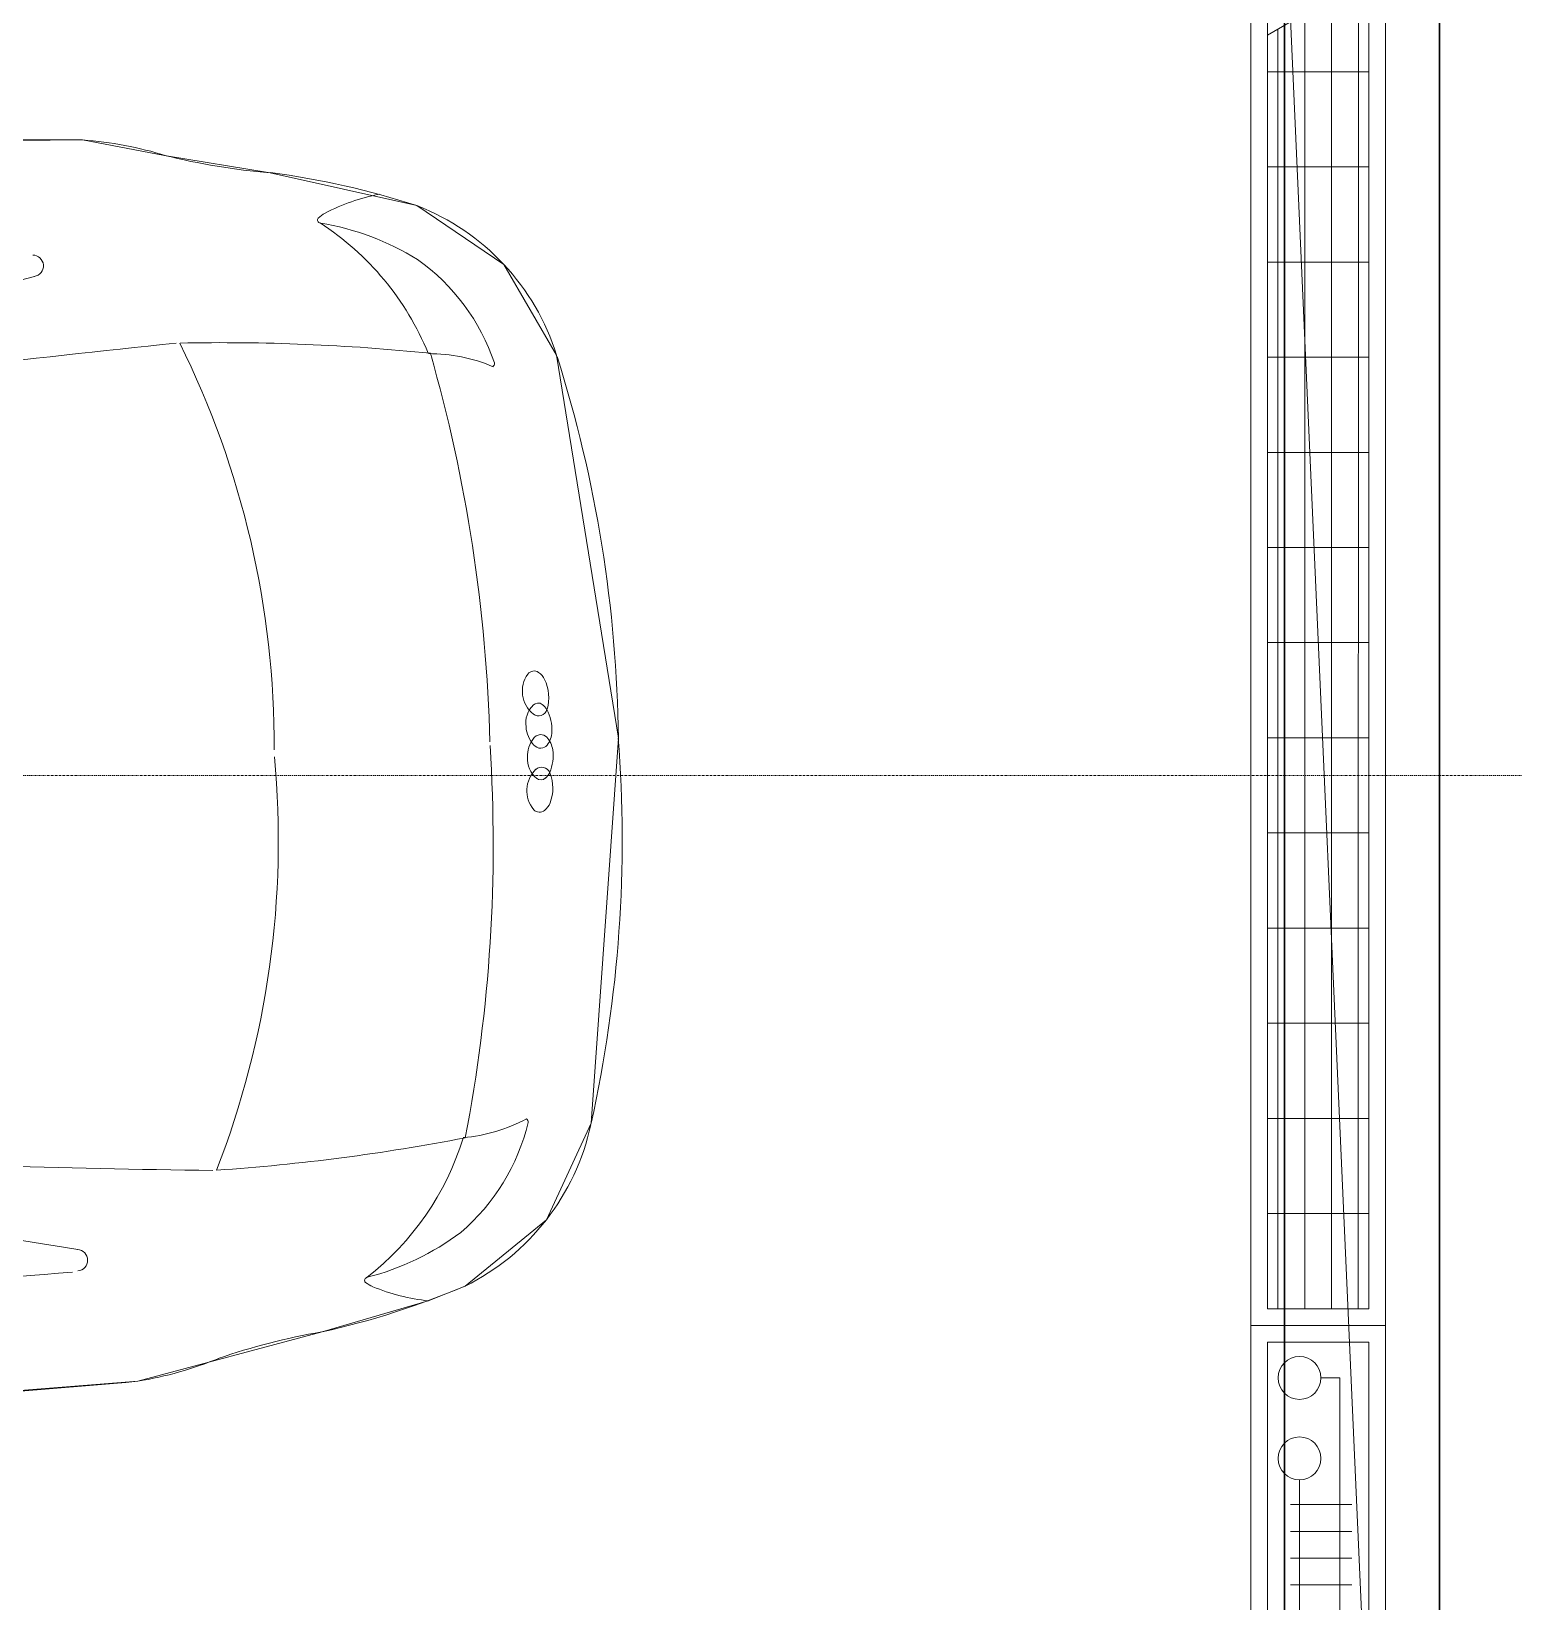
# Model space of a CAD drawing. Extents: x -1439 to 23780, y -1362 to 4476.
# Drawn here: x 10486.6 to 10706.5, y 1549 to 1782 of the extents above; entities that cross this region are included whole.
import ezdxf

# ---------------------------------------------------------------- set-up
doc = ezdxf.new("R2010")
doc.units = 0
doc.header["$MEASUREMENT"] = 0
for name, pattern in [('Audi$0$DASHDOT2', [0.5, 0.25, -0.125, 0, -0.125]), ('Audi$0$DOT2', [0.125, 0, -0.125]), ('Audi$0$HIDDEN', [0.375, 0.25, -0.125])]:
    doc.linetypes.add(name, pattern=pattern)
doc.layers.get('0').update_dxf_attribs({"color": 9, "lineweight": 9})
for name, color, linetype, lineweight in [('Audi$0$04', 8, 'Continuous', 9), ('Audi$0$06D', 8, 'Continuous', 9), ('Audi$0$20', 8, 'Audi$0$DOT2', 9), ('Audi$0$21', 8, 'Continuous', 9), ('Audi$0$24', 8, 'Audi$0$DASHDOT2', 9), ('Audi$0$32', 8, 'Continuous', 9), ('E-KABLO', 7, 'Continuous', 30)]:
    doc.layers.add(name, color=color, linetype=linetype, lineweight=lineweight)

# ---------------------------------------------------------------- blocks, each defined once
blk = doc.blocks.new('Audi$0$p-konvektor_audi')
for p, q in [((250, 89.48), (0, 89.47)), ((250, 89.47), (0, 89.48)), ((0, 89.48), (0, 69.47)), ((250, 69.47), (250, 89.47)), ((16.61, 71.95), (16.6, 86.99)), ((30.73, 71.95), (30.72, 86.99)), ((44.85, 71.95), (44.84, 86.99)), ((58.96, 71.95), (58.96, 86.99)), ((73.08, 71.95), (73.08, 86.99)), ((87.2, 71.95), (87.2, 86.99)), ((101.32, 71.95), (101.32, 86.99)), ((115.44, 71.95), (115.44, 86.99)), ((129.56, 71.95), (129.56, 86.99)), ((143.68, 71.95), (143.68, 86.98)), ((157.8, 71.95), (157.8, 86.98)), ((171.92, 71.94), (171.92, 86.98)), ((186.04, 71.94), (186.04, 86.98)), ((191.48, 71.95), (200.19, 86.99)), ((199.29, 85.44), (2.49, 85.42)), ((211.5, 84.5), (211.5, 75.36)), ((215.48, 84.5), (215.48, 75.36)), ((219.45, 84.5), (219.45, 75.36)), ((223.43, 84.5), (223.43, 75.36)), ((242.21, 82.69), (197.7, 82.69)), ((242.21, 79.91), (242.21, 82.69)), ((196.99, 81.46), (2.49, 81.45)), ((194.68, 77.48), (2.49, 77.47)), ((227.1, 76.72), (194.25, 76.73)), ((192.38, 73.51), (2.49, 73.49)), ((0, 69.47), (250, 69.47))]:
    blk.add_line(p, q)
for points in [[(250, 89.47), (0, 89.47), (0, 69.47), (250, 69.47)], [(247.51, 86.99), (247.51, 71.95), (2.49, 71.95), (2.49, 86.99)]]:
    blk.add_lwpolyline(points, close=True)
for centre in [(230.28, 76.72), (242.21, 76.72)]:
    blk.add_circle(centre, 3.18)
blk = doc.blocks.new('Audi$0$Group-321-1')
at = {"lineweight": 0}
blk.add_lwpolyline([(384784.6671, 69370.4777), (384784.7897, 69370.7386), (384784.8195, 69370.8587), (384784.8615, 69371.012), (384784.9078, 69371.2302), (384784.8821, 69371.3838), (384784.7923, 69371.511), (384784.3139, 69371.8312), (384783.7777, 69372.0326), (384783.6197, 69372.0318), (384783.48, 69371.9631), (384783.4374, 69371.9222), (384783.3299, 69371.7988), (384783.1493, 69371.5806), (384783.0089, 69371.3289)], dxfattribs=at)
for centre, radius, start, end in [((384783.7002, 69371.6914), 0.3498, 77.5866, 129.0276), ((384783.3657, 69370.1215), 1.955, 60.966, 77.834), ((384784.32, 69371.0452), 1.2443, 132.4655, 142.7244), ((384783.6803, 69371.6404), 0.3125, 79.0353, 114.6797), ((384783.8912, 69371.7489), 0.2436, 127.2849, 150.4821), ((384783.7369, 69371.9408), 0.00701, 14.3074, 65.7877), ((384783.7203, 69371.8273), 0.2984, 161.3049, 177.7436), ((384783.7432, 69371.5713), 0.4025, 118.72, 140.7848), ((384783.624, 69371.4545), 0.4181, 82.5082, 117.4781), ((384786.16, 69370.0997), 3.0479, 144.4513, 151.4415), ((384783.1339, 69369.6371), 2.3005, 61.7007, 76.2646), ((384783.5084, 69371.8411), 0.0862, 181.346, 189.6397), ((384783.4275, 69371.8281), 0.00442, 198.8504, 328.8627), ((384783.4781, 69370.0639), 1.955, 47.8221, 64.6901), ((384782.5383, 69372.3373), 0.9575, 316.2186, 325.7418), ((384784.1759, 69371.7659), 0.0116, 115.4859, 202.8384), ((384784.1827, 69371.7527), 0.0264, 86.2513, 116.6), ((384784.1802, 69371.7174), 0.0619, 44.0406, 86.0686), ((384784.2048, 69371.7798), 0.0437, 204.9366, 291.601), ((384784.219, 69371.7483), 0.0101, 111.9283, 196.7629), ((384784.245, 69371.7546), 0.0368, 193.5155, 249.2754), ((384784.2267, 69371.7313), 0.0287, 93.4709, 113.7003), ((384784.2157, 69371.751), 0.0129, 292.515, 43.913), ((384784.2218, 69371.692), 0.0681, 58.3409, 87.3083), ((384784.2396, 69371.7211), 0.0339, 22.2897, 58.1662), ((384784.2513, 69371.7608), 0.045, 244.6107, 282.6822), ((384784.2665, 69371.7271), 0.0153, 157.3959, 204.4647), ((384784.264, 69371.7268), 0.0131, 105.2381, 152.0925), ((384784.2938, 69371.739), 0.045, 202.974, 241.0454), ((384784.2575, 69371.7317), 0.0153, 281.1914, 328.2602), ((384784.2684, 69371.7064), 0.0339, 67.4899, 103.3665), ((384784.2588, 69371.7295), 0.0131, 333.5636, 20.4181), ((384784.2551, 69371.6749), 0.0681, 38.3479, 67.3152), ((384784.2924, 69371.7303), 0.0368, 236.3807, 292.1406), ((384784.3065, 69371.7044), 0.0129, 81.7431, 193.1412), ((384784.3363, 69371.7123), 0.0437, 194.0551, 280.7195), ((384784.3025, 69371.7054), 0.0101, 288.8932, 13.7278), ((384784.2842, 69371.7018), 0.0287, 11.9558, 32.1852), ((384784.2999, 69371.6559), 0.0619, 39.5875, 81.6156), ((384783.6081, 69371.2726), 0.5525, 133.0237, 146.1228), ((384784.3419, 69371.6807), 0.0116, 282.8177, 10.1702), ((384784.3272, 69371.6786), 0.0264, 9.0561, 39.4048), ((384783.2195, 69369.5931), 2.3005, 49.3915, 63.9554), ((384793.5272, 69365.622), 11.9668, 150.13727, 152.89723), ((384783.405, 69370.2154), 1.343, 60.0174, 86.688), ((384800.1056, 69364.1963), 18.1799, 156.13496, 158.24111), ((384784.5586, 69371.2508), 0.3498, 356.6286, 48.0695), ((384865.0479, 69325.7189), 93.6961, 150.803073, 151.627747), ((384777.8715, 69372.8535), 5.6052, 330.8944, 345.1644), ((384783.2749, 69371.4236), 0.0159, 339.0039, 150.3983), ((384784.4941, 69371.4395), 0.2436, 335.1741, 358.3712), ((384784.7399, 69371.4259), 0.00701, 59.8685, 111.3487), ((384784.5288, 69371.2049), 0.3125, 10.9765, 46.6208), ((384783.5314, 69370.1506), 1.343, 38.9682, 65.6387), ((384781.8315, 69372.3216), 3.0479, 334.2146, 341.2049), ((384784.4106, 69371.0507), 0.4181, 8.178, 43.1479), ((384784.436, 69371.2157), 0.4025, 344.8714, 6.9361), ((384783.6723, 69371.3777), 1.2443, 342.9317, 353.1906), ((384784.6574, 69371.3463), 0.2984, 307.9125, 324.3512), ((384784.8286, 69371.1089), 0.00442, 156.7934, 286.8057), ((384784.7921, 69371.1821), 0.0862, 296.0164, 304.3102), ((384785.7608, 69370.6832), 0.9575, 159.9143, 169.4376), ((384768.9056, 69380.2116), 18.1799, 327.41502, 329.52117), ((384784.272, 69370.9318), 0.5525, 339.5333, 352.6324), ((384784.589, 69370.7491), 0.0159, 335.2578, 146.6522), ((384788.9005, 69367.1922), 5.6052, 140.4918, 154.7617), ((384773.8988, 69375.6976), 11.9668, 332.7589, 335.51885)]:
    blk.add_arc(centre, radius, start, end, dxfattribs=at)
blk = doc.blocks.new('Audi$0$p-audi_arac')
at = {"layer": 'Audi$0$06D', "lineweight": 0, "flags": 128}
blk.add_lwpolyline([(695.6, 0.8), (-4.4, 0.8), (-4.4, 400.8), (695.6, 400.8)], close=True, dxfattribs=at)
at = {"xscale": 99.99999999999999, "yscale": 99.99999999999999, "zscale": 99.99999999999999, "rotation": 117.1763778173342}
blk.add_blockref('Audi$0$Group-321-1', (23745751.03, -31061967.79), dxfattribs=at)

msp = doc.modelspace()

# ---------------------------------------------------------------- linework, layer by layer
at = {"layer": 'Audi$0$20', "linetype": 'Audi$0$HIDDEN', "lineweight": 0}
msp.add_lwpolyline([(7129.5, 979.76, -0.152644), (10705.5, 2076.19, -0.10573)], format="xyb", dxfattribs=at)
at = {"layer": 'Audi$0$21', "linetype": 'Audi$0$DASHDOT2'}
msp.add_lwpolyline([(6835.48, 1671.62), (10934.42, 1671.62)], dxfattribs=at)
at = {"layer": 'Audi$0$24'}
msp.add_lwpolyline([(10667.5, 195), (10667.5, 4035)], dxfattribs=at)
at = {"layer": 'E-KABLO', "color": 6}
msp.add_line((10695.5, 558.94), (10695.5, 1902.59), dxfattribs=at)
at = {"layer": 'E-KABLO', "color": 4}
msp.add_line((10672.5, 575.8), (10672.5, 1882.56), dxfattribs=at)

# ---------------------------------------------------------------- block references
at = {"layer": 'Audi$0$04', "xscale": -1, "rotation": 2.552040130733149}
msp.add_blockref('Audi$0$p-audi_arac', (10682.45, 1482.11), dxfattribs=at)
at = {"layer": 'Audi$0$32', "xscale": -1, "rotation": 270}
for p in [(10598.03, 1590.01), (10598.02, 1340.01)]:
    msp.add_blockref('Audi$0$p-konvektor_audi', p, dxfattribs=at)

doc.saveas('drawing.dxf')
